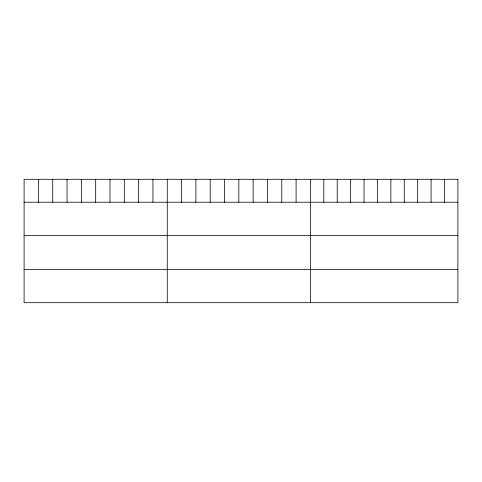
<?xml version="1.0" encoding="UTF-8"?>
<svg xmlns="http://www.w3.org/2000/svg" width="482" height="482" viewBox="0 0 482 482"><rect width="100%" height="100%" fill="white"/><g stroke="black" fill="none" stroke-linecap="round" stroke-linejoin="round"><path stroke-width="0.72" d="M24.1 202.223L457.9 202.223M24.1 235.385L457.9 235.385M24.1 269.546L457.9 269.546M444.494 179.298L444.494 202.223M431.083 179.298L431.083 202.223M417.677 179.298L417.677 202.223M404.265 179.298L404.265 202.223M390.86 179.298L390.86 202.223M377.448 179.298L377.448 202.223M364.043 179.298L364.043 202.223M350.631 179.298L350.631 202.223M337.225 179.298L337.225 202.223M323.814 179.298L323.814 202.223M310.408 179.298L310.408 302.702M296.093 179.298L296.093 202.223M281.777 179.298L281.777 202.223M267.462 179.298L267.462 202.223M253.146 179.298L253.146 202.223M238.831 179.298L238.831 202.223M224.516 179.298L224.516 202.223M210.2 179.298L210.2 202.223M195.885 179.298L195.885 202.223M181.569 179.298L181.569 202.223M167.254 179.298L167.254 302.702M152.939 179.298L152.939 202.223M138.623 179.298L138.623 202.223M124.308 179.298L124.308 202.223M109.992 179.298L109.992 202.223M95.677 179.298L95.677 202.223M81.362 179.298L81.362 202.223M67.046 179.298L67.046 202.223M52.731 179.298L52.731 202.223M38.415 179.298L38.415 202.223M457.9 179.298L24.1 179.298L24.1 302.702L457.9 302.702L457.9 179.298"/></g></svg>
